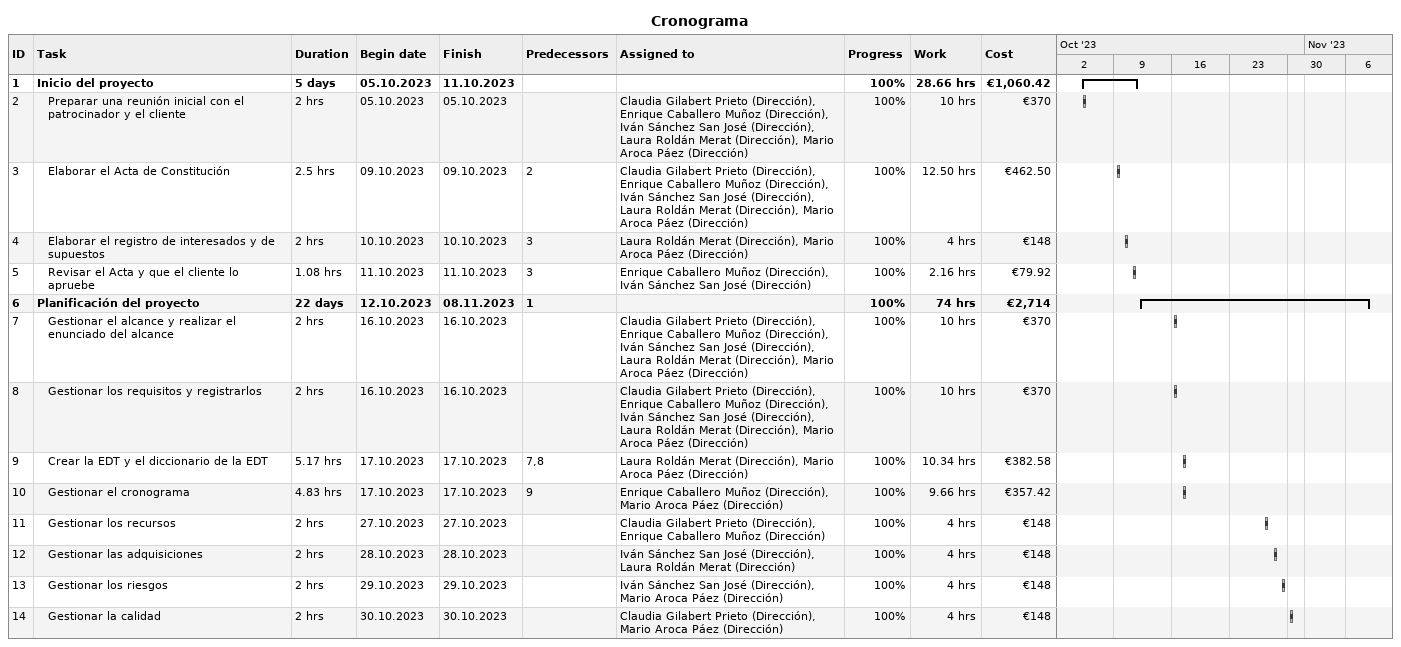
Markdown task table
Cronograma

| ID | Level | Task | Duration | Start | Finish | Predecessors | Resources | % complete | Work (h) | Cost (€) |
|---|---|---|---|---|---|---|---|---|---|---|
| 1 | 1 | **Inicio del proyecto** | 5d | 2023-10-05 | 2023-10-11 |  |  | 100 | 28.66 | 1060.42 |
| 2 | 2 | Preparar una reunión inicial con el patrocinador y el cliente | 2h | 2023-10-05 | 2023-10-05 |  | Claudia Gilabert Prieto (Dirección), Enrique Caballero Muñoz (Dirección), Iván Sánchez San José (Dirección), Laura Roldán Merat (Dirección), Mario Aroca Páez (Dirección) | 100 | 10 | 370 |
| 3 | 2 | Elaborar el Acta de Constitución | 2.5h | 2023-10-09 | 2023-10-09 | 2 | Claudia Gilabert Prieto (Dirección), Enrique Caballero Muñoz (Dirección), Iván Sánchez San José (Dirección), Laura Roldán Merat (Dirección), Mario Aroca Páez (Dirección) | 100 | 12.50 | 462.50 |
| 4 | 2 | Elaborar el registro de interesados y de supuestos | 2h | 2023-10-10 | 2023-10-10 | 3 | Laura Roldán Merat (Dirección), Mario Aroca Páez (Dirección) | 100 | 4 | 148 |
| 5 | 2 | Revisar el Acta y que el cliente lo apruebe | 1.08h | 2023-10-11 | 2023-10-11 | 3 | Enrique Caballero Muñoz (Dirección), Iván Sánchez San José (Dirección) | 100 | 2.16 | 79.92 |
| 6 | 1 | **Planificación del proyecto** | 22d | 2023-10-12 | 2023-11-08 | 1 |  | 100 | 74 | 2714 |
| 7 | 2 | Gestionar el alcance y realizar el enunciado del alcance | 2h | 2023-10-16 | 2023-10-16 |  | Claudia Gilabert Prieto (Dirección), Enrique Caballero Muñoz (Dirección), Iván Sánchez San José (Dirección), Laura Roldán Merat (Dirección), Mario Aroca Páez (Dirección) | 100 | 10 | 370 |
| 8 | 2 | Gestionar los requisitos y registrarlos | 2h | 2023-10-16 | 2023-10-16 |  | Claudia Gilabert Prieto (Dirección), Enrique Caballero Muñoz (Dirección), Iván Sánchez San José (Dirección), Laura Roldán Merat (Dirección), Mario Aroca Páez (Dirección) | 100 | 10 | 370 |
| 9 | 2 | Crear la EDT y el diccionario de la EDT | 5.17h | 2023-10-17 | 2023-10-17 | 7, 8 | Laura Roldán Merat (Dirección), Mario Aroca Páez (Dirección) | 100 | 10.34 | 382.58 |
| 10 | 2 | Gestionar el cronograma | 4.83h | 2023-10-17 | 2023-10-17 | 9 | Enrique Caballero Muñoz (Dirección), Mario Aroca Páez (Dirección) | 100 | 9.66 | 357.42 |
| 11 | 2 | Gestionar los recursos | 2h | 2023-10-27 | 2023-10-27 |  | Claudia Gilabert Prieto (Dirección), Enrique Caballero Muñoz (Dirección) | 100 | 4 | 148 |
| 12 | 2 | Gestionar las adquisiciones | 2h | 2023-10-28 | 2023-10-28 |  | Iván Sánchez San José (Dirección), Laura Roldán Merat (Dirección) | 100 | 4 | 148 |
| 13 | 2 | Gestionar los riesgos | 2h | 2023-10-29 | 2023-10-29 |  | Iván Sánchez San José (Dirección), Mario Aroca Páez (Dirección) | 100 | 4 | 148 |
| 14 | 2 | Gestionar la calidad | 2h | 2023-10-30 | 2023-10-30 |  | Claudia Gilabert Prieto (Dirección), Mario Aroca Páez (Dirección) | 100 | 4 | 148 |
